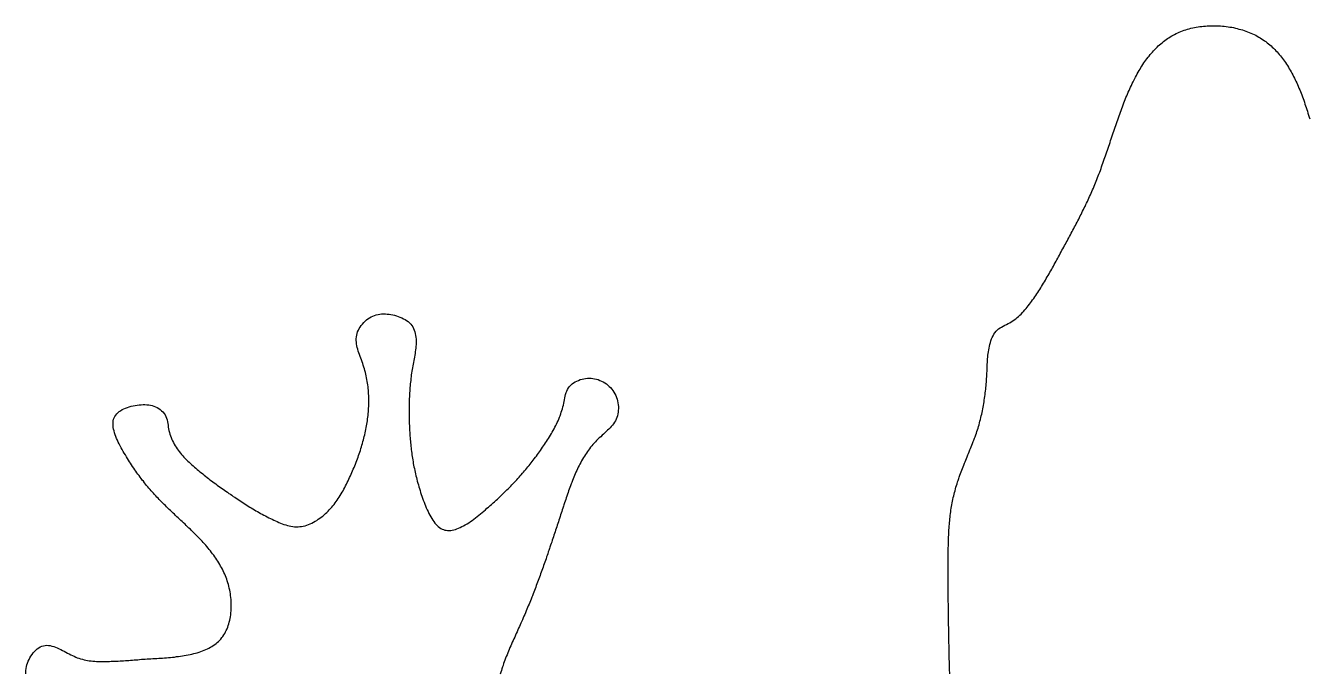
# Model space of a CAD drawing. Extents: x 63 to 788, y 423 to 1014.
# Drawn here: x 455.78 to 463, y 826.44 to 830.08 of the extents above; entities that cross this region are included whole.
import ezdxf

# ---------------------------------------------------------------- set-up
doc = ezdxf.new("R2010")
doc.units = 0
doc.header["$MEASUREMENT"] = 0
doc.layers.add('LAYER_1', color=7, linetype='CONTINUOUS')

msp = doc.modelspace()

# ---------------------------------------------------------------- linework, layer by layer
at = {"layer": 'LAYER_1', "color": 7}
for points in [[(460.976, 826.433, 0), (460.9757, 826.442, 0), (460.9754, 826.451, 0), (460.9752, 826.46, 0), (460.9749, 826.469, 0), (460.9747, 826.478, 0), (460.9744, 826.487, 0), (460.9741, 826.496, 0), (460.9739, 826.505, 0), (460.9736, 826.514, 0), (460.9734, 826.524, 0), (460.9732, 826.534, 0), (460.973, 826.544, 0), (460.9728, 826.554, 0), (460.9726, 826.564, 0), (460.9724, 826.575, 0), (460.9722, 826.585, 0), (460.972, 826.595, 0), (460.9718, 826.605, 0), (460.9716, 826.615, 0), (460.9714, 826.625, 0), (460.9712, 826.635, 0), (460.971, 826.645, 0), (460.9708, 826.655, 0), (460.9706, 826.665, 0), (460.9704, 826.676, 0), (460.9703, 826.686, 0), (460.9701, 826.696, 0), (460.9699, 826.706, 0), (460.9697, 826.716, 0), (460.9696, 826.726, 0), (460.9694, 826.736, 0), (460.9692, 826.746, 0), (460.9691, 826.757, 0), (460.9689, 826.767, 0), (460.9688, 826.777, 0), (460.9687, 826.787, 0), (460.9685, 826.797, 0), (460.9684, 826.807, 0), (460.9683, 826.817, 0), (460.9681, 826.827, 0), (460.968, 826.838, 0), (460.9679, 826.848, 0), (460.9678, 826.858, 0), (460.9677, 826.868, 0), (460.9676, 826.878, 0), (460.9675, 826.888, 0), (460.9674, 826.898, 0), (460.9674, 826.908, 0), (460.9673, 826.919, 0), (460.9672, 826.929, 0), (460.9672, 826.939, 0), (460.9671, 826.949, 0), (460.9671, 826.959, 0), (460.9671, 826.969, 0), (460.967, 826.98, 0), (460.967, 826.99, 0), (460.967, 827, 0), (460.967, 827.01, 0), (460.967, 827.02, 0), (460.9671, 827.03, 0), (460.9671, 827.041, 0), (460.9671, 827.051, 0), (460.9672, 827.061, 0), (460.9672, 827.071, 0), (460.9673, 827.081, 0), (460.9674, 827.092, 0), (460.9675, 827.102, 0), (460.9676, 827.112, 0), (460.9677, 827.122, 0), (460.9678, 827.132, 0), (460.968, 827.143, 0), (460.9682, 827.153, 0), (460.9684, 827.163, 0), (460.9687, 827.173, 0), (460.969, 827.183, 0), (460.9693, 827.194, 0), (460.9697, 827.204, 0), (460.9702, 827.214, 0), (460.9706, 827.224, 0), (460.9712, 827.234, 0), (460.9718, 827.244, 0), (460.9724, 827.254, 0), (460.9732, 827.265, 0), (460.9739, 827.275, 0), (460.9748, 827.285, 0), (460.9757, 827.295, 0), (460.9767, 827.305, 0), (460.9778, 827.315, 0), (460.979, 827.325, 0), (460.9802, 827.335, 0), (460.9816, 827.345, 0), (460.983, 827.355, 0), (460.9845, 827.365, 0), (460.9861, 827.375, 0), (460.9879, 827.385, 0), (460.9897, 827.395, 0), (460.9916, 827.405, 0), (460.9937, 827.415, 0), (460.9958, 827.425, 0), (460.9981, 827.435, 0), (461.0005, 827.444, 0), (461.003, 827.454, 0), (461.0056, 827.464, 0), (461.0083, 827.474, 0), (461.0111, 827.483, 0), (461.014, 827.493, 0), (461.0169, 827.503, 0), (461.02, 827.513, 0), (461.0231, 827.522, 0), (461.0264, 827.532, 0), (461.0297, 827.541, 0), (461.033, 827.551, 0), (461.0364, 827.561, 0), (461.0399, 827.57, 0), (461.0435, 827.58, 0), (461.0471, 827.589, 0), (461.0508, 827.599, 0), (461.0545, 827.608, 0), (461.0582, 827.618, 0), (461.062, 827.627, 0), (461.0658, 827.636, 0), (461.0697, 827.646, 0), (461.0736, 827.655, 0), (461.0775, 827.665, 0), (461.0814, 827.674, 0), (461.0853, 827.683, 0), (461.0892, 827.693, 0), (461.0931, 827.702, 0), (461.0969, 827.711, 0), (461.1007, 827.721, 0), (461.1045, 827.73, 0), (461.1082, 827.74, 0), (461.1119, 827.749, 0), (461.1155, 827.759, 0), (461.119, 827.768, 0), (461.1224, 827.778, 0), (461.1258, 827.787, 0), (461.129, 827.797, 0), (461.1321, 827.806, 0), (461.1351, 827.816, 0), (461.1381, 827.826, 0), (461.1409, 827.835, 0), (461.1436, 827.845, 0), (461.1462, 827.855, 0), (461.1488, 827.865, 0), (461.1512, 827.875, 0), (461.1535, 827.885, 0), (461.1558, 827.894, 0), (461.158, 827.904, 0), (461.16, 827.914, 0), (461.162, 827.924, 0), (461.1639, 827.934, 0), (461.1657, 827.944, 0), (461.1674, 827.954, 0), (461.1691, 827.964, 0), (461.1706, 827.974, 0), (461.1721, 827.984, 0), (461.1735, 827.994, 0), (461.1748, 828.005, 0), (461.1761, 828.015, 0), (461.1773, 828.025, 0), (461.1784, 828.035, 0), (461.1794, 828.045, 0), (461.1803, 828.055, 0), (461.1812, 828.065, 0), (461.1821, 828.075, 0), (461.1828, 828.085, 0), (461.1835, 828.095, 0), (461.1841, 828.105, 0), (461.1847, 828.116, 0), (461.1852, 828.126, 0), (461.1857, 828.136, 0), (461.1861, 828.146, 0), (461.1865, 828.156, 0), (461.1869, 828.166, 0), (461.1874, 828.176, 0), (461.188, 828.186, 0), (461.1886, 828.196, 0), (461.1893, 828.206, 0), (461.1902, 828.216, 0), (461.1912, 828.226, 0), (461.1924, 828.236, 0), (461.1937, 828.246, 0), (461.1953, 828.257, 0), (461.1972, 828.267, 0), (461.1993, 828.277, 0), (461.2017, 828.287, 0), (461.2044, 828.298, 0), (461.2075, 828.308, 0), (461.211, 828.318, 0), (461.215, 828.327, 0), (461.2195, 828.336, 0), (461.2245, 828.345, 0), (461.2301, 828.353, 0), (461.2364, 828.361, 0), (461.2433, 828.368, 0), (461.2509, 828.374, 0), (461.259, 828.38, 0), (461.2676, 828.385, 0), (461.2765, 828.39, 0), (461.2857, 828.395, 0), (461.2949, 828.4, 0), (461.3042, 828.404, 0), (461.3133, 828.409, 0), (461.3223, 828.414, 0), (461.3309, 828.42, 0), (461.3393, 828.425, 0), (461.3474, 828.431, 0), (461.3554, 828.438, 0), (461.363, 828.444, 0), (461.3705, 828.451, 0), (461.3778, 828.458, 0), (461.3849, 828.466, 0), (461.3918, 828.473, 0), (461.3985, 828.481, 0), (461.4051, 828.489, 0), (461.4116, 828.497, 0), (461.418, 828.505, 0), (461.4242, 828.513, 0), (461.4303, 828.521, 0), (461.4364, 828.529, 0), (461.4424, 828.538, 0), (461.4483, 828.546, 0), (461.4541, 828.555, 0), (461.4599, 828.563, 0), (461.4656, 828.571, 0), (461.4712, 828.58, 0), (461.4768, 828.588, 0), (461.4823, 828.597, 0), (461.4878, 828.606, 0), (461.4932, 828.614, 0), (461.4985, 828.623, 0), (461.5038, 828.632, 0), (461.5091, 828.64, 0), (461.5143, 828.649, 0), (461.5194, 828.658, 0), (461.5245, 828.667, 0), (461.5296, 828.675, 0), (461.5347, 828.684, 0), (461.5397, 828.693, 0), (461.5446, 828.702, 0), (461.5496, 828.711, 0), (461.5545, 828.719, 0), (461.5594, 828.728, 0), (461.5643, 828.737, 0), (461.5691, 828.746, 0), (461.574, 828.755, 0), (461.5788, 828.764, 0), (461.5836, 828.772, 0), (461.5884, 828.781, 0), (461.5932, 828.79, 0), (461.5979, 828.799, 0), (461.6027, 828.808, 0), (461.6075, 828.817, 0), (461.6123, 828.825, 0), (461.617, 828.834, 0), (461.6218, 828.843, 0), (461.6265, 828.852, 0), (461.6313, 828.86, 0), (461.636, 828.869, 0), (461.6408, 828.878, 0), (461.6455, 828.887, 0), (461.6502, 828.895, 0), (461.6549, 828.904, 0), (461.6596, 828.913, 0), (461.6643, 828.922, 0), (461.669, 828.93, 0), (461.6737, 828.939, 0), (461.6783, 828.948, 0), (461.683, 828.957, 0), (461.6876, 828.966, 0), (461.6922, 828.975, 0), (461.6968, 828.983, 0), (461.7014, 828.992, 0), (461.7059, 829.001, 0), (461.7104, 829.01, 0), (461.715, 829.019, 0), (461.7195, 829.028, 0), (461.7239, 829.037, 0), (461.7284, 829.046, 0), (461.7328, 829.055, 0), (461.7372, 829.064, 0), (461.7416, 829.074, 0), (461.746, 829.083, 0), (461.7503, 829.092, 0), (461.7546, 829.101, 0), (461.7589, 829.111, 0), (461.7632, 829.12, 0), (461.7674, 829.129, 0), (461.7716, 829.139, 0), (461.7758, 829.148, 0), (461.7799, 829.158, 0), (461.7841, 829.167, 0), (461.7881, 829.177, 0), (461.7922, 829.187, 0), (461.7962, 829.197, 0), (461.8002, 829.206, 0), (461.8041, 829.216, 0), (461.808, 829.226, 0), (461.8119, 829.236, 0), (461.8158, 829.246, 0), (461.8196, 829.256, 0), (461.8234, 829.266, 0), (461.8271, 829.277, 0), (461.8308, 829.287, 0), (461.8345, 829.297, 0), (461.8382, 829.308, 0), (461.8418, 829.318, 0), (461.8455, 829.329, 0), (461.8491, 829.339, 0), (461.8527, 829.349, 0), (461.8563, 829.36, 0), (461.8599, 829.371, 0), (461.8634, 829.381, 0), (461.867, 829.392, 0), (461.8706, 829.402, 0), (461.8741, 829.413, 0), (461.8777, 829.424, 0), (461.8812, 829.434, 0), (461.8848, 829.445, 0), (461.8883, 829.456, 0), (461.8919, 829.466, 0), (461.8955, 829.477, 0), (461.8991, 829.488, 0), (461.9027, 829.498, 0), (461.9063, 829.509, 0), (461.9099, 829.52, 0), (461.9136, 829.53, 0), (461.9172, 829.541, 0), (461.9209, 829.552, 0), (461.9247, 829.562, 0), (461.9284, 829.573, 0), (461.9322, 829.583, 0), (461.936, 829.594, 0), (461.9398, 829.604, 0), (461.9437, 829.615, 0), (461.9476, 829.625, 0), (461.9515, 829.635, 0), (461.9555, 829.646, 0), (461.9596, 829.656, 0), (461.9636, 829.666, 0), (461.9677, 829.676, 0), (461.9719, 829.686, 0), (461.9761, 829.696, 0), (461.9804, 829.706, 0), (461.9847, 829.716, 0), (461.9891, 829.726, 0), (461.9935, 829.735, 0), (461.998, 829.745, 0), (462.0026, 829.755, 0), (462.0072, 829.764, 0), (462.0119, 829.773, 0), (462.0167, 829.783, 0), (462.0215, 829.792, 0), (462.0264, 829.801, 0), (462.0314, 829.81, 0), (462.0364, 829.819, 0), (462.0416, 829.828, 0), (462.0468, 829.837, 0), (462.0521, 829.845, 0), (462.0574, 829.854, 0), (462.0629, 829.862, 0), (462.0684, 829.871, 0), (462.0741, 829.879, 0), (462.0798, 829.887, 0), (462.0856, 829.895, 0), (462.0916, 829.903, 0), (462.0976, 829.91, 0), (462.1037, 829.918, 0), (462.1099, 829.925, 0), (462.1162, 829.932, 0), (462.1227, 829.94, 0), (462.1292, 829.947, 0), (462.1358, 829.953, 0), (462.1426, 829.96, 0), (462.1495, 829.967, 0), (462.1565, 829.973, 0), (462.1636, 829.979, 0), (462.1708, 829.985, 0), (462.1781, 829.991, 0), (462.1856, 829.997, 0), (462.1932, 830.003, 0), (462.2009, 830.008, 0), (462.2088, 830.013, 0), (462.2167, 830.018, 0), (462.2249, 830.023, 0), (462.2331, 830.028, 0), (462.2415, 830.032, 0), (462.25, 830.037, 0), (462.2587, 830.041, 0), (462.2675, 830.045, 0), (462.2764, 830.048, 0), (462.2856, 830.052, 0), (462.2948, 830.055, 0), (462.3042, 830.058, 0), (462.3137, 830.061, 0), (462.3234, 830.064, 0), (462.3332, 830.066, 0), (462.3431, 830.069, 0), (462.3531, 830.071, 0), (462.3632, 830.073, 0), (462.3734, 830.074, 0), (462.3836, 830.076, 0), (462.394, 830.077, 0), (462.4044, 830.078, 0), (462.4148, 830.079, 0), (462.4253, 830.08, 0), (462.4359, 830.081, 0), (462.4465, 830.081, 0), (462.4571, 830.081, 0), (462.4677, 830.081, 0), (462.4783, 830.081, 0), (462.4889, 830.08, 0), (462.4996, 830.08, 0), (462.5102, 830.079, 0), (462.5207, 830.078, 0), (462.5313, 830.076, 0), (462.5418, 830.075, 0), (462.5522, 830.073, 0), (462.5626, 830.072, 0), (462.5729, 830.07, 0), (462.5832, 830.067, 0), (462.5934, 830.065, 0), (462.6034, 830.062, 0), (462.6134, 830.06, 0), (462.6233, 830.057, 0), (462.6331, 830.054, 0), (462.6427, 830.05, 0), (462.6522, 830.047, 0), (462.6616, 830.043, 0), (462.6708, 830.039, 0), (462.6799, 830.035, 0), (462.6888, 830.031, 0), (462.6975, 830.027, 0), (462.7061, 830.022, 0), (462.7146, 830.017, 0), (462.7229, 830.012, 0), (462.731, 830.007, 0), (462.739, 830.002, 0), (462.7468, 829.996, 0), (462.7545, 829.991, 0), (462.7621, 829.985, 0), (462.7695, 829.979, 0), (462.7767, 829.973, 0), (462.7839, 829.967, 0), (462.7909, 829.96, 0), (462.7977, 829.954, 0), (462.8045, 829.947, 0), (462.8111, 829.94, 0), (462.8176, 829.933, 0), (462.8239, 829.926, 0), (462.8301, 829.919, 0), (462.8363, 829.911, 0), (462.8423, 829.904, 0), (462.8482, 829.896, 0), (462.8539, 829.888, 0), (462.8596, 829.881, 0), (462.8651, 829.873, 0), (462.8706, 829.864, 0), (462.8759, 829.856, 0), (462.8812, 829.848, 0), (462.8863, 829.839, 0), (462.8913, 829.831, 0), (462.8963, 829.822, 0), (462.9011, 829.813, 0), (462.9059, 829.804, 0), (462.9106, 829.795, 0), (462.9151, 829.786, 0), (462.9196, 829.777, 0), (462.9241, 829.768, 0), (462.9284, 829.759, 0), (462.9326, 829.749, 0), (462.9368, 829.74, 0), (462.9409, 829.73, 0), (462.9449, 829.72, 0), (462.9489, 829.711, 0), (462.9528, 829.701, 0), (462.9566, 829.691, 0), (462.9604, 829.681, 0), (462.9641, 829.671, 0), (462.9677, 829.661, 0), (462.9713, 829.651, 0), (462.9748, 829.64, 0), (462.9783, 829.63, 0), (462.9817, 829.62, 0), (462.9851, 829.609, 0), (462.9884, 829.599, 0), (462.9916, 829.588, 0), (462.9949, 829.578, 0), (462.9981, 829.567, 0), (463.0012, 829.557, 0)], [(455.7766, 826.433, 0), (455.7769, 826.443, 0), (455.7779, 826.453, 0), (455.7793, 826.464, 0), (455.7814, 826.474, 0), (455.784, 826.484, 0), (455.7873, 826.494, 0), (455.7912, 826.504, 0), (455.7957, 826.514, 0), (455.8007, 826.524, 0), (455.8064, 826.533, 0), (455.8126, 826.543, 0), (455.8193, 826.551, 0), (455.8264, 826.559, 0), (455.8339, 826.567, 0), (455.8419, 826.574, 0), (455.8501, 826.58, 0), (455.8587, 826.585, 0), (455.8676, 826.589, 0), (455.8767, 826.591, 0), (455.886, 826.593, 0), (455.8954, 826.594, 0), (455.9051, 826.593, 0), (455.9148, 826.592, 0), (455.9246, 826.589, 0), (455.9345, 826.587, 0), (455.9444, 826.583, 0), (455.9543, 826.579, 0), (455.9642, 826.574, 0), (455.974, 826.57, 0), (455.9838, 826.565, 0), (455.9934, 826.56, 0), (456.0029, 826.555, 0), (456.0123, 826.55, 0), (456.0215, 826.545, 0), (456.0307, 826.54, 0), (456.0398, 826.536, 0), (456.049, 826.532, 0), (456.0581, 826.528, 0), (456.0673, 826.524, 0), (456.0766, 826.521, 0), (456.086, 826.518, 0), (456.0955, 826.515, 0), (456.1052, 826.512, 0), (456.115, 826.51, 0), (456.1249, 826.509, 0), (456.1348, 826.507, 0), (456.1449, 826.506, 0), (456.1551, 826.505, 0), (456.1653, 826.504, 0), (456.1755, 826.503, 0), (456.1858, 826.503, 0), (456.1961, 826.503, 0), (456.2064, 826.503, 0), (456.2167, 826.503, 0), (456.227, 826.503, 0), (456.2372, 826.503, 0), (456.2474, 826.503, 0), (456.2575, 826.504, 0), (456.2676, 826.504, 0), (456.2776, 826.504, 0), (456.2876, 826.505, 0), (456.2976, 826.505, 0), (456.3076, 826.506, 0), (456.3175, 826.507, 0), (456.3274, 826.507, 0), (456.3374, 826.508, 0), (456.3473, 826.509, 0), (456.3573, 826.509, 0), (456.3673, 826.51, 0), (456.3773, 826.511, 0), (456.3874, 826.512, 0), (456.3975, 826.512, 0), (456.4077, 826.513, 0), (456.4179, 826.514, 0), (456.4282, 826.515, 0), (456.4386, 826.515, 0), (456.4491, 826.516, 0), (456.4597, 826.517, 0), (456.4704, 826.517, 0), (456.4811, 826.518, 0), (456.492, 826.519, 0), (456.5029, 826.519, 0), (456.514, 826.52, 0), (456.525, 826.521, 0), (456.5361, 826.522, 0), (456.5473, 826.522, 0), (456.5585, 826.523, 0), (456.5696, 826.524, 0), (456.5808, 826.525, 0), (456.592, 826.526, 0), (456.6032, 826.527, 0), (456.6143, 826.528, 0), (456.6255, 826.53, 0), (456.6365, 826.531, 0), (456.6475, 826.533, 0), (456.6585, 826.534, 0), (456.6693, 826.536, 0), (456.6801, 826.538, 0), (456.6908, 826.54, 0), (456.7014, 826.542, 0), (456.7118, 826.544, 0), (456.7222, 826.547, 0), (456.7324, 826.549, 0), (456.7424, 826.552, 0), (456.7523, 826.555, 0), (456.762, 826.559, 0), (456.7716, 826.562, 0), (456.7809, 826.566, 0), (456.7901, 826.57, 0), (456.799, 826.574, 0), (456.8078, 826.578, 0), (456.8162, 826.583, 0), (456.8245, 826.587, 0), (456.8325, 826.593, 0), (456.8403, 826.598, 0), (456.8477, 826.604, 0), (456.8549, 826.61, 0), (456.8618, 826.616, 0), (456.8684, 826.622, 0), (456.8747, 826.629, 0), (456.8807, 826.637, 0), (456.8863, 826.644, 0), (456.8916, 826.652, 0), (456.8966, 826.66, 0), (456.9012, 826.669, 0), (456.9055, 826.677, 0), (456.9095, 826.686, 0), (456.9132, 826.696, 0), (456.9165, 826.705, 0), (456.9196, 826.715, 0), (456.9223, 826.725, 0), (456.9247, 826.735, 0), (456.9268, 826.745, 0), (456.9286, 826.755, 0), (456.9302, 826.766, 0), (456.9314, 826.776, 0), (456.9323, 826.787, 0), (456.933, 826.798, 0), (456.9334, 826.809, 0), (456.9335, 826.819, 0), (456.9333, 826.83, 0), (456.9328, 826.841, 0), (456.9321, 826.852, 0), (456.9312, 826.863, 0), (456.9299, 826.874, 0), (456.9284, 826.884, 0), (456.9267, 826.895, 0), (456.9247, 826.905, 0), (456.9225, 826.916, 0), (456.92, 826.926, 0), (456.9173, 826.936, 0), (456.9144, 826.946, 0), (456.9112, 826.956, 0), (456.9078, 826.966, 0), (456.9042, 826.975, 0), (456.9004, 826.985, 0), (456.8964, 826.994, 0), (456.8923, 827.004, 0), (456.8879, 827.013, 0), (456.8833, 827.022, 0), (456.8786, 827.031, 0), (456.8737, 827.04, 0), (456.8686, 827.049, 0), (456.8633, 827.058, 0), (456.8579, 827.067, 0), (456.8524, 827.075, 0), (456.8467, 827.084, 0), (456.8408, 827.092, 0), (456.8349, 827.101, 0), (456.8287, 827.109, 0), (456.8225, 827.117, 0), (456.8162, 827.125, 0), (456.8097, 827.133, 0), (456.8032, 827.141, 0), (456.7965, 827.149, 0), (456.7897, 827.157, 0), (456.7829, 827.165, 0), (456.7759, 827.172, 0), (456.7689, 827.18, 0), (456.7618, 827.188, 0), (456.7547, 827.195, 0), (456.7475, 827.203, 0), (456.7402, 827.21, 0), (456.7329, 827.218, 0), (456.7255, 827.225, 0), (456.7181, 827.232, 0), (456.7106, 827.24, 0), (456.7032, 827.247, 0), (456.6956, 827.254, 0), (456.6881, 827.261, 0), (456.6806, 827.268, 0), (456.6731, 827.275, 0), (456.6655, 827.283, 0), (456.658, 827.29, 0), (456.6504, 827.297, 0), (456.6429, 827.304, 0), (456.6354, 827.311, 0), (456.628, 827.317, 0), (456.6205, 827.324, 0), (456.6131, 827.331, 0), (456.6058, 827.338, 0), (456.5985, 827.345, 0), (456.5912, 827.352, 0), (456.584, 827.359, 0), (456.5769, 827.366, 0), (456.5698, 827.373, 0), (456.5628, 827.38, 0), (456.5558, 827.386, 0), (456.5489, 827.393, 0), (456.542, 827.4, 0), (456.5353, 827.407, 0), (456.5285, 827.414, 0), (456.5218, 827.421, 0), (456.5152, 827.428, 0), (456.5086, 827.435, 0), (456.502, 827.442, 0), (456.4955, 827.45, 0), (456.489, 827.457, 0), (456.4826, 827.464, 0), (456.4762, 827.471, 0), (456.4699, 827.479, 0), (456.4636, 827.486, 0), (456.4573, 827.494, 0), (456.4511, 827.501, 0), (456.4449, 827.509, 0), (456.4387, 827.517, 0), (456.4325, 827.524, 0), (456.4264, 827.532, 0), (456.4204, 827.54, 0), (456.4143, 827.549, 0), (456.4083, 827.557, 0), (456.4023, 827.565, 0), (456.3963, 827.574, 0), (456.3903, 827.582, 0), (456.3844, 827.591, 0), (456.3784, 827.6, 0), (456.3725, 827.609, 0), (456.3666, 827.618, 0), (456.3608, 827.627, 0), (456.3549, 827.636, 0), (456.349, 827.646, 0), (456.3432, 827.655, 0), (456.3374, 827.665, 0), (456.3315, 827.675, 0), (456.3257, 827.685, 0), (456.3199, 827.695, 0), (456.3142, 827.706, 0), (456.3086, 827.716, 0), (456.3031, 827.727, 0), (456.2979, 827.737, 0), (456.2929, 827.748, 0), (456.2882, 827.758, 0), (456.2839, 827.769, 0), (456.28, 827.779, 0), (456.2766, 827.79, 0), (456.2737, 827.8, 0), (456.2713, 827.81, 0), (456.2695, 827.82, 0), (456.2684, 827.83, 0), (456.268, 827.839, 0), (456.2683, 827.848, 0), (456.2695, 827.857, 0), (456.2715, 827.866, 0), (456.2744, 827.874, 0), (456.2782, 827.882, 0), (456.2831, 827.889, 0), (456.2888, 827.896, 0), (456.2954, 827.903, 0), (456.3028, 827.909, 0), (456.3109, 827.914, 0), (456.3196, 827.92, 0), (456.3289, 827.924, 0), (456.3386, 827.929, 0), (456.3488, 827.933, 0), (456.3594, 827.936, 0), (456.3702, 827.939, 0), (456.3813, 827.942, 0), (456.3924, 827.944, 0), (456.4037, 827.946, 0), (456.4149, 827.947, 0), (456.4261, 827.948, 0), (456.4371, 827.949, 0), (456.4479, 827.949, 0), (456.4584, 827.948, 0), (456.4687, 827.947, 0), (456.4788, 827.945, 0), (456.4886, 827.943, 0), (456.4982, 827.94, 0), (456.5075, 827.936, 0), (456.5166, 827.932, 0), (456.5254, 827.927, 0), (456.5338, 827.921, 0), (456.5418, 827.914, 0), (456.5491, 827.907, 0), (456.5556, 827.899, 0), (456.5613, 827.89, 0), (456.5659, 827.881, 0), (456.5696, 827.872, 0), (456.5723, 827.862, 0), (456.5745, 827.852, 0), (456.5762, 827.842, 0), (456.5777, 827.832, 0), (456.5792, 827.822, 0), (456.5809, 827.812, 0), (456.5829, 827.802, 0), (456.5854, 827.792, 0), (456.5883, 827.782, 0), (456.5915, 827.772, 0), (456.5952, 827.763, 0), (456.5992, 827.753, 0), (456.6035, 827.744, 0), (456.6081, 827.735, 0), (456.613, 827.726, 0), (456.6182, 827.717, 0), (456.6236, 827.709, 0), (456.6293, 827.7, 0), (456.6352, 827.692, 0), (456.6412, 827.684, 0), (456.6475, 827.676, 0), (456.654, 827.668, 0), (456.6606, 827.661, 0), (456.6674, 827.653, 0), (456.6743, 827.646, 0), (456.6814, 827.638, 0), (456.6886, 827.631, 0), (456.6959, 827.624, 0), (456.7033, 827.617, 0), (456.7108, 827.61, 0), (456.7184, 827.603, 0), (456.7261, 827.597, 0), (456.7338, 827.59, 0), (456.7416, 827.583, 0), (456.7495, 827.577, 0), (456.7574, 827.57, 0), (456.7653, 827.564, 0), (456.7732, 827.558, 0), (456.7812, 827.551, 0), (456.7892, 827.545, 0), (456.7972, 827.539, 0), (456.8052, 827.532, 0), (456.8133, 827.526, 0), (456.8214, 827.52, 0), (456.8296, 827.514, 0), (456.8377, 827.508, 0), (456.8459, 827.502, 0), (456.8541, 827.496, 0), (456.8623, 827.49, 0), (456.8705, 827.484, 0), (456.8787, 827.478, 0), (456.887, 827.473, 0), (456.8952, 827.467, 0), (456.9035, 827.461, 0), (456.9118, 827.455, 0), (456.9201, 827.449, 0), (456.9284, 827.444, 0), (456.9367, 827.438, 0), (456.945, 827.432, 0), (456.9533, 827.427, 0), (456.9617, 827.421, 0), (456.97, 827.416, 0), (456.9784, 827.41, 0), (456.9867, 827.405, 0), (456.9952, 827.399, 0), (457.0036, 827.394, 0), (457.0121, 827.388, 0), (457.0205, 827.383, 0), (457.0291, 827.377, 0), (457.0376, 827.372, 0), (457.0462, 827.367, 0), (457.0549, 827.362, 0), (457.0635, 827.357, 0), (457.0723, 827.351, 0), (457.0811, 827.346, 0), (457.0899, 827.341, 0), (457.0988, 827.336, 0), (457.1077, 827.331, 0), (457.1167, 827.326, 0), (457.1258, 827.322, 0), (457.1349, 827.317, 0), (457.1441, 827.312, 0), (457.1533, 827.307, 0), (457.1627, 827.303, 0), (457.1721, 827.298, 0), (457.1816, 827.294, 0), (457.1911, 827.29, 0), (457.2008, 827.285, 0), (457.2104, 827.281, 0), (457.2202, 827.278, 0), (457.2299, 827.274, 0), (457.2398, 827.271, 0), (457.2496, 827.268, 0), (457.2595, 827.266, 0), (457.2694, 827.264, 0), (457.2793, 827.262, 0), (457.2892, 827.261, 0), (457.2992, 827.261, 0), (457.3091, 827.261, 0), (457.319, 827.262, 0), (457.3289, 827.263, 0), (457.3388, 827.265, 0), (457.3486, 827.267, 0), (457.3583, 827.27, 0), (457.368, 827.274, 0), (457.3775, 827.278, 0), (457.3869, 827.282, 0), (457.3962, 827.287, 0), (457.4053, 827.292, 0), (457.4142, 827.297, 0), (457.4229, 827.303, 0), (457.4315, 827.309, 0), (457.4397, 827.315, 0), (457.4478, 827.321, 0), (457.4557, 827.328, 0), (457.4633, 827.335, 0), (457.4708, 827.342, 0), (457.478, 827.349, 0), (457.4851, 827.356, 0), (457.492, 827.363, 0), (457.4987, 827.371, 0), (457.5052, 827.379, 0), (457.5116, 827.387, 0), (457.5178, 827.395, 0), (457.5238, 827.403, 0), (457.5297, 827.411, 0), (457.5355, 827.42, 0), (457.5411, 827.428, 0), (457.5466, 827.437, 0), (457.5519, 827.446, 0), (457.5571, 827.455, 0), (457.5622, 827.464, 0), (457.5672, 827.473, 0), (457.5721, 827.482, 0), (457.5769, 827.491, 0), (457.5816, 827.5, 0), (457.5861, 827.51, 0), (457.5907, 827.519, 0), (457.5951, 827.528, 0), (457.5994, 827.538, 0), (457.6037, 827.547, 0), (457.6079, 827.557, 0), (457.6121, 827.566, 0), (457.6162, 827.576, 0), (457.6202, 827.585, 0), (457.6242, 827.595, 0), (457.6281, 827.604, 0), (457.6319, 827.614, 0), (457.6357, 827.624, 0), (457.6393, 827.633, 0), (457.643, 827.643, 0), (457.6465, 827.652, 0), (457.6499, 827.662, 0), (457.6533, 827.672, 0), (457.6566, 827.681, 0), (457.6598, 827.691, 0), (457.6629, 827.701, 0), (457.6659, 827.711, 0), (457.6688, 827.72, 0), (457.6717, 827.73, 0), (457.6744, 827.74, 0), (457.677, 827.75, 0), (457.6796, 827.759, 0), (457.6821, 827.769, 0), (457.6844, 827.779, 0), (457.6866, 827.789, 0), (457.6888, 827.799, 0), (457.6908, 827.809, 0), (457.6928, 827.819, 0), (457.6946, 827.829, 0), (457.6963, 827.838, 0), (457.6979, 827.848, 0), (457.6993, 827.858, 0), (457.7007, 827.868, 0), (457.7019, 827.878, 0), (457.7031, 827.888, 0), (457.7041, 827.898, 0), (457.7049, 827.908, 0), (457.7057, 827.918, 0), (457.7063, 827.928, 0), (457.7068, 827.938, 0), (457.7071, 827.948, 0), (457.7073, 827.958, 0), (457.7074, 827.968, 0), (457.7074, 827.978, 0), (457.7071, 827.989, 0), (457.7068, 827.999, 0), (457.7063, 828.009, 0), (457.7056, 828.019, 0), (457.7048, 828.029, 0), (457.7039, 828.039, 0), (457.7028, 828.049, 0), (457.7015, 828.059, 0), (457.7001, 828.069, 0), (457.6985, 828.079, 0), (457.6967, 828.089, 0), (457.6948, 828.1, 0), (457.6927, 828.11, 0), (457.6904, 828.12, 0), (457.6879, 828.13, 0), (457.6853, 828.14, 0), (457.6825, 828.15, 0), (457.6795, 828.16, 0), (457.6763, 828.17, 0), (457.6729, 828.18, 0), (457.6694, 828.19, 0), (457.6657, 828.2, 0), (457.662, 828.21, 0), (457.6583, 828.22, 0), (457.6547, 828.23, 0), (457.6513, 828.24, 0), (457.648, 828.25, 0), (457.645, 828.26, 0), (457.6424, 828.27, 0), (457.6402, 828.28, 0), (457.6384, 828.29, 0), (457.6372, 828.3, 0), (457.6366, 828.309, 0), (457.6366, 828.319, 0), (457.6374, 828.329, 0), (457.639, 828.339, 0), (457.6414, 828.348, 0), (457.6446, 828.358, 0), (457.6486, 828.367, 0), (457.6534, 828.376, 0), (457.6588, 828.385, 0), (457.6648, 828.394, 0), (457.6714, 828.402, 0), (457.6785, 828.41, 0), (457.6862, 828.418, 0), (457.6942, 828.425, 0), (457.7027, 828.431, 0), (457.7115, 828.437, 0), (457.7206, 828.442, 0), (457.73, 828.447, 0), (457.7396, 828.45, 0), (457.7494, 828.453, 0), (457.7593, 828.456, 0), (457.7694, 828.457, 0), (457.7796, 828.459, 0), (457.7899, 828.459, 0), (457.8003, 828.459, 0), (457.8107, 828.458, 0), (457.8212, 828.457, 0), (457.8316, 828.456, 0), (457.842, 828.454, 0), (457.8523, 828.451, 0), (457.8625, 828.448, 0), (457.8727, 828.445, 0), (457.8826, 828.441, 0), (457.8924, 828.437, 0), (457.902, 828.432, 0), (457.9112, 828.427, 0), (457.92, 828.422, 0), (457.9282, 828.416, 0), (457.9359, 828.409, 0), (457.9429, 828.402, 0), (457.9492, 828.394, 0), (457.9546, 828.386, 0), (457.9592, 828.377, 0), (457.9631, 828.368, 0), (457.9663, 828.358, 0), (457.9688, 828.348, 0), (457.9707, 828.338, 0), (457.9721, 828.328, 0), (457.973, 828.317, 0), (457.9734, 828.307, 0), (457.9734, 828.296, 0), (457.9731, 828.286, 0), (457.9724, 828.276, 0), (457.9715, 828.266, 0), (457.9703, 828.256, 0), (457.9688, 828.246, 0), (457.9673, 828.236, 0), (457.9655, 828.226, 0), (457.9637, 828.216, 0), (457.9618, 828.206, 0), (457.9599, 828.196, 0), (457.9579, 828.186, 0), (457.9561, 828.176, 0), (457.9543, 828.166, 0), (457.9526, 828.156, 0), (457.9509, 828.146, 0), (457.9494, 828.136, 0), (457.9479, 828.126, 0), (457.9465, 828.116, 0), (457.9452, 828.106, 0), (457.944, 828.095, 0), (457.9429, 828.085, 0), (457.9418, 828.075, 0), (457.9408, 828.065, 0), (457.9398, 828.055, 0), (457.939, 828.044, 0), (457.9382, 828.034, 0), (457.9375, 828.024, 0), (457.9368, 828.014, 0), (457.9362, 828.004, 0), (457.9357, 827.993, 0), (457.9353, 827.983, 0), (457.9349, 827.973, 0), (457.9346, 827.963, 0), (457.9343, 827.952, 0), (457.9341, 827.942, 0), (457.934, 827.932, 0), (457.9339, 827.922, 0), (457.9339, 827.912, 0), (457.9339, 827.902, 0), (457.934, 827.891, 0), (457.9341, 827.881, 0), (457.9343, 827.871, 0), (457.9345, 827.861, 0), (457.9348, 827.851, 0), (457.9352, 827.841, 0), (457.9356, 827.831, 0), (457.936, 827.821, 0), (457.9365, 827.811, 0), (457.937, 827.802, 0), (457.9376, 827.792, 0), (457.9382, 827.782, 0), (457.9388, 827.772, 0), (457.9396, 827.762, 0), (457.9403, 827.753, 0), (457.9411, 827.743, 0), (457.942, 827.733, 0), (457.9429, 827.724, 0), (457.9439, 827.714, 0), (457.945, 827.704, 0), (457.9461, 827.695, 0), (457.9473, 827.685, 0), (457.9486, 827.676, 0), (457.9499, 827.666, 0), (457.9513, 827.656, 0), (457.9528, 827.647, 0), (457.9544, 827.637, 0), (457.9561, 827.627, 0), (457.9578, 827.617, 0), (457.9596, 827.608, 0), (457.9615, 827.598, 0), (457.9635, 827.588, 0), (457.9656, 827.578, 0), (457.9678, 827.568, 0), (457.9701, 827.558, 0), (457.9725, 827.548, 0), (457.975, 827.538, 0), (457.9776, 827.528, 0), (457.9803, 827.517, 0), (457.9831, 827.507, 0), (457.9861, 827.497, 0), (457.9891, 827.486, 0), (457.9923, 827.476, 0), (457.9956, 827.465, 0), (457.999, 827.454, 0), (458.0025, 827.443, 0), (458.0061, 827.433, 0), (458.0099, 827.422, 0), (458.0138, 827.411, 0), (458.0179, 827.399, 0), (458.0221, 827.388, 0), (458.0264, 827.378, 0), (458.0309, 827.367, 0), (458.0356, 827.356, 0), (458.0404, 827.346, 0), (458.0454, 827.336, 0), (458.0505, 827.326, 0), (458.0558, 827.316, 0), (458.0613, 827.307, 0), (458.067, 827.298, 0), (458.0729, 827.29, 0), (458.0789, 827.282, 0), (458.0852, 827.275, 0), (458.0917, 827.268, 0), (458.0983, 827.262, 0), (458.1052, 827.256, 0), (458.1123, 827.252, 0), (458.1196, 827.248, 0), (458.1271, 827.245, 0), (458.1348, 827.242, 0), (458.1428, 827.241, 0), (458.151, 827.24, 0), (458.1594, 827.24, 0), (458.1679, 827.24, 0), (458.1766, 827.242, 0), (458.1855, 827.243, 0), (458.1944, 827.246, 0), (458.2035, 827.249, 0), (458.2128, 827.253, 0), (458.2221, 827.257, 0), (458.2315, 827.262, 0), (458.2409, 827.267, 0), (458.2504, 827.272, 0), (458.26, 827.278, 0), (458.2695, 827.284, 0), (458.2791, 827.291, 0), (458.2887, 827.297, 0), (458.2982, 827.304, 0), (458.3077, 827.312, 0), (458.3172, 827.319, 0), (458.3266, 827.326, 0), (458.336, 827.334, 0), (458.3452, 827.342, 0), (458.3543, 827.349, 0), (458.3634, 827.357, 0), (458.3723, 827.365, 0), (458.3811, 827.372, 0), (458.3897, 827.38, 0), (458.3982, 827.387, 0), (458.4066, 827.395, 0), (458.4148, 827.402, 0), (458.423, 827.41, 0), (458.431, 827.417, 0), (458.4389, 827.424, 0), (458.4467, 827.432, 0), (458.4544, 827.439, 0), (458.462, 827.446, 0), (458.4695, 827.453, 0), (458.4769, 827.461, 0), (458.4842, 827.468, 0), (458.4914, 827.475, 0), (458.4985, 827.482, 0), (458.5055, 827.489, 0), (458.5125, 827.497, 0), (458.5193, 827.504, 0), (458.5261, 827.511, 0), (458.5328, 827.518, 0), (458.5395, 827.525, 0), (458.5461, 827.533, 0), (458.5526, 827.54, 0), (458.559, 827.547, 0), (458.5654, 827.554, 0), (458.5717, 827.562, 0), (458.578, 827.569, 0), (458.5842, 827.576, 0), (458.5904, 827.584, 0), (458.5966, 827.591, 0), (458.6026, 827.598, 0), (458.6087, 827.606, 0), (458.6147, 827.613, 0), (458.6207, 827.621, 0), (458.6267, 827.629, 0), (458.6326, 827.636, 0), (458.6385, 827.644, 0), (458.6444, 827.652, 0), (458.6503, 827.659, 0), (458.6561, 827.667, 0), (458.662, 827.675, 0), (458.6678, 827.683, 0), (458.6736, 827.691, 0), (458.6794, 827.7, 0), (458.6852, 827.708, 0), (458.6909, 827.716, 0), (458.6966, 827.724, 0), (458.7022, 827.733, 0), (458.7078, 827.741, 0), (458.7133, 827.75, 0), (458.7187, 827.758, 0), (458.7241, 827.767, 0), (458.7294, 827.776, 0), (458.7346, 827.785, 0), (458.7397, 827.794, 0), (458.7446, 827.803, 0), (458.7495, 827.812, 0), (458.7542, 827.821, 0), (458.7589, 827.83, 0), (458.7634, 827.839, 0), (458.7677, 827.848, 0), (458.7719, 827.858, 0), (458.776, 827.867, 0), (458.7798, 827.877, 0), (458.7836, 827.886, 0), (458.7871, 827.896, 0), (458.7905, 827.906, 0), (458.7936, 827.916, 0), (458.7966, 827.925, 0), (458.7994, 827.935, 0), (458.802, 827.945, 0), (458.8043, 827.956, 0), (458.8065, 827.966, 0), (458.8084, 827.976, 0), (458.8103, 827.986, 0), (458.8122, 827.996, 0), (458.8145, 828.006, 0), (458.8172, 828.016, 0), (458.8206, 828.025, 0), (458.8249, 828.034, 0), (458.8302, 828.043, 0), (458.8364, 828.051, 0), (458.8436, 828.058, 0), (458.8514, 828.065, 0), (458.8598, 828.071, 0), (458.8687, 828.076, 0), (458.878, 828.081, 0), (458.8875, 828.085, 0), (458.8971, 828.089, 0), (458.9069, 828.092, 0), (458.9169, 828.094, 0), (458.927, 828.096, 0), (458.9371, 828.097, 0), (458.9473, 828.098, 0), (458.9575, 828.097, 0), (458.9677, 828.096, 0), (458.9778, 828.094, 0), (458.9879, 828.092, 0), (458.9978, 828.089, 0), (459.0076, 828.085, 0), (459.0171, 828.081, 0), (459.0264, 828.076, 0), (459.0355, 828.071, 0), (459.0441, 828.065, 0), (459.0525, 828.058, 0), (459.0603, 828.051, 0), (459.0678, 828.044, 0), (459.0747, 828.036, 0), (459.0811, 828.027, 0), (459.0869, 828.018, 0), (459.0921, 828.009, 0), (459.0968, 827.999, 0), (459.1007, 827.989, 0), (459.1041, 827.979, 0), (459.1069, 827.969, 0), (459.109, 827.958, 0), (459.1105, 827.948, 0), (459.1113, 827.937, 0), (459.1116, 827.927, 0), (459.1111, 827.916, 0), (459.11, 827.906, 0), (459.1083, 827.896, 0), (459.1059, 827.886, 0), (459.1028, 827.876, 0), (459.0991, 827.867, 0), (459.0947, 827.858, 0), (459.0897, 827.85, 0), (459.0842, 827.841, 0), (459.0782, 827.833, 0), (459.0718, 827.826, 0), (459.065, 827.818, 0), (459.0579, 827.811, 0), (459.0506, 827.804, 0), (459.043, 827.797, 0), (459.0353, 827.79, 0), (459.0276, 827.783, 0), (459.0198, 827.776, 0), (459.012, 827.768, 0), (459.0043, 827.761, 0), (458.9967, 827.754, 0), (458.9893, 827.747, 0), (458.9822, 827.739, 0), (458.9752, 827.732, 0), (458.9684, 827.724, 0), (458.9618, 827.716, 0), (458.9554, 827.708, 0), (458.9491, 827.7, 0), (458.943, 827.692, 0), (458.9371, 827.684, 0), (458.9313, 827.675, 0), (458.9257, 827.667, 0), (458.9202, 827.658, 0), (458.9149, 827.65, 0), (458.9097, 827.641, 0), (458.9047, 827.632, 0), (458.8998, 827.623, 0), (458.895, 827.614, 0), (458.8903, 827.605, 0), (458.8857, 827.596, 0), (458.8813, 827.587, 0), (458.877, 827.578, 0), (458.8727, 827.568, 0), (458.8686, 827.559, 0), (458.8646, 827.549, 0), (458.8606, 827.54, 0), (458.8567, 827.53, 0), (458.8529, 827.521, 0), (458.8492, 827.511, 0), (458.8456, 827.502, 0), (458.842, 827.492, 0), (458.8385, 827.482, 0), (458.835, 827.473, 0), (458.8316, 827.463, 0), (458.8282, 827.453, 0), (458.8249, 827.444, 0), (458.8216, 827.434, 0), (458.8183, 827.424, 0), (458.8151, 827.415, 0), (458.8118, 827.405, 0), (458.8086, 827.395, 0), (458.8054, 827.385, 0), (458.8023, 827.376, 0), (458.7991, 827.366, 0), (458.7959, 827.356, 0), (458.7928, 827.347, 0), (458.7896, 827.337, 0), (458.7865, 827.328, 0), (458.7833, 827.318, 0), (458.7802, 827.308, 0), (458.7771, 827.299, 0), (458.7739, 827.289, 0), (458.7708, 827.28, 0), (458.7677, 827.27, 0), (458.7645, 827.261, 0), (458.7614, 827.251, 0), (458.7583, 827.242, 0), (458.7552, 827.232, 0), (458.752, 827.223, 0), (458.7489, 827.213, 0), (458.7457, 827.204, 0), (458.7426, 827.194, 0), (458.7395, 827.185, 0), (458.7363, 827.175, 0), (458.7331, 827.166, 0), (458.73, 827.157, 0), (458.7268, 827.147, 0), (458.7236, 827.138, 0), (458.7204, 827.128, 0), (458.7172, 827.119, 0), (458.714, 827.109, 0), (458.7108, 827.1, 0), (458.7075, 827.091, 0), (458.7043, 827.081, 0), (458.701, 827.072, 0), (458.6977, 827.062, 0), (458.6944, 827.053, 0), (458.6911, 827.043, 0), (458.6878, 827.034, 0), (458.6844, 827.025, 0), (458.681, 827.015, 0), (458.6777, 827.006, 0), (458.6742, 826.996, 0), (458.6708, 826.987, 0), (458.6674, 826.977, 0), (458.6639, 826.968, 0), (458.6604, 826.959, 0), (458.6569, 826.949, 0), (458.6533, 826.94, 0), (458.6498, 826.93, 0), (458.6462, 826.921, 0), (458.6426, 826.911, 0), (458.6389, 826.902, 0), (458.6352, 826.892, 0), (458.6315, 826.883, 0), (458.6278, 826.873, 0), (458.624, 826.864, 0), (458.6203, 826.854, 0), (458.6164, 826.844, 0), (458.6126, 826.835, 0), (458.6087, 826.825, 0), (458.6048, 826.816, 0), (458.6008, 826.806, 0), (458.5968, 826.797, 0), (458.5928, 826.787, 0), (458.5887, 826.777, 0), (458.5846, 826.768, 0), (458.5805, 826.758, 0), (458.5763, 826.748, 0), (458.5721, 826.738, 0), (458.5678, 826.729, 0), (458.5635, 826.719, 0), (458.5592, 826.709, 0), (458.5548, 826.699, 0), (458.5504, 826.69, 0), (458.5459, 826.68, 0), (458.5415, 826.67, 0), (458.537, 826.66, 0), (458.5325, 826.65, 0), (458.5281, 826.64, 0), (458.5236, 826.63, 0), (458.5191, 826.621, 0), (458.5147, 826.611, 0), (458.5103, 826.601, 0), (458.506, 826.591, 0), (458.5017, 826.581, 0), (458.4974, 826.571, 0), (458.4932, 826.561, 0), (458.4891, 826.551, 0), (458.485, 826.541, 0), (458.481, 826.531, 0), (458.4772, 826.521, 0), (458.4734, 826.511, 0), (458.4697, 826.501, 0), (458.4661, 826.491, 0), (458.4626, 826.481, 0), (458.4593, 826.472, 0), (458.4561, 826.462, 0), (458.453, 826.452, 0), (458.4501, 826.442, 0), (458.4473, 826.432, 0)]]:
    msp.add_polyline3d(points, dxfattribs=at)

doc.saveas('drawing.dxf')
